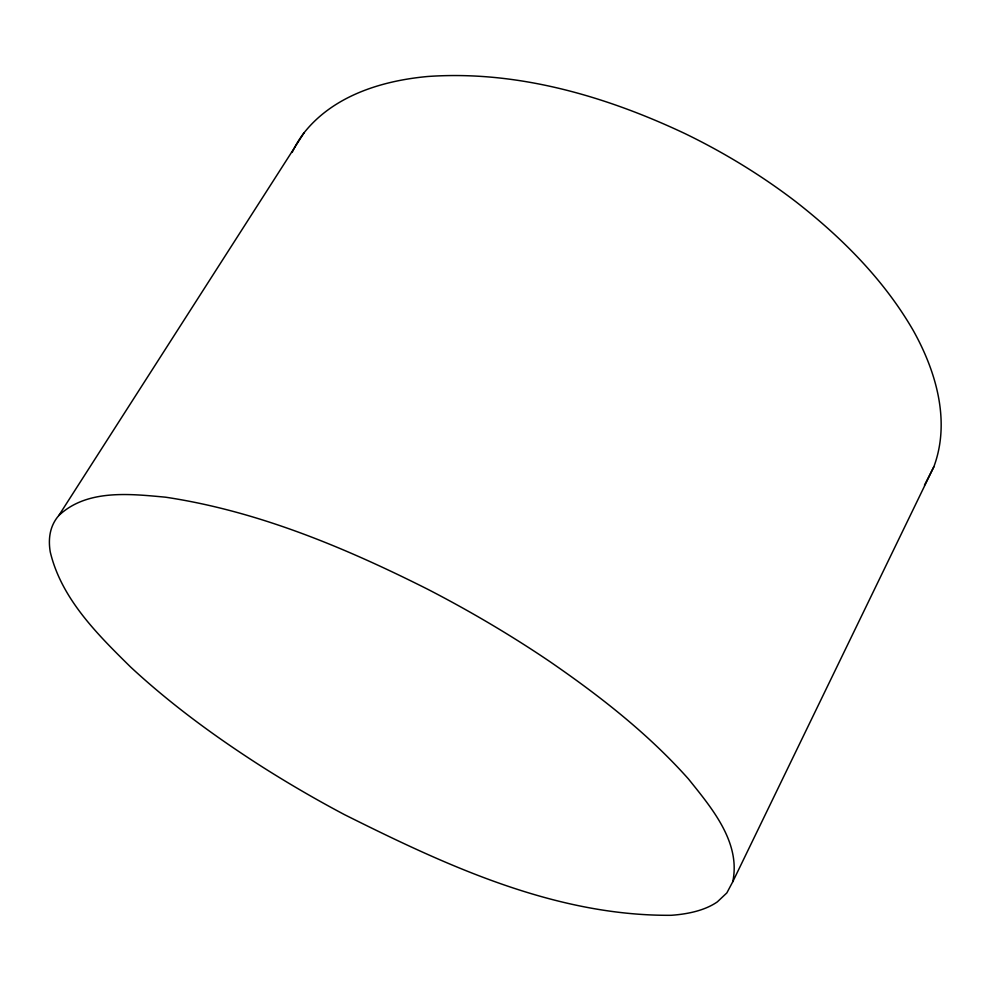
<?xml version="1.0" encoding="UTF-8"?>
<svg xmlns="http://www.w3.org/2000/svg" width="991" height="991" viewBox="0 0 991 991"><rect width="100%" height="100%" fill="white"/><g stroke="black" fill="none" stroke-linecap="round" stroke-linejoin="round"><path stroke-width="1.49" d="M732.745 881.792C741.095 842.276 711.439 807.702 688.485 779C648.027 733.563 599.728 695.93 549.77 661.542A327.451 86.849 29.2 0 0 427.294 589.038C344.583 547.478 257.598 511.009 165.497 497.185C130.007 493.927 87.047 488.91 58.816 515.518A600.843 148.861 27.9 0 0 50.268 552.012C61.417 598.799 97.366 634.228 130.502 666.918C170.601 704.143 214.936 736.536 260.955 766.043A284.169 65.406 29.4 0 0 344.397 814.59C446.086 865.403 555.133 916.167 671.13 915.3A612.042 154.385 30.7 0 0 717.348 901.86L726.837 892.928L732.745 881.792L933.77 466.959C950.827 421.373 936.037 371.241 913.231 330.461C883.984 279.834 842.04 237.84 796.244 202.015A303.432 139.681 29.1 0 0 684.905 133.562C605.043 95.892 516.769 70.188 427.728 76.493C382.055 80.68 333.657 95.52 304.101 132.744L58.816 515.518M924.492 485.144L933.77 466.959M292.184 152.403A558.367 240.813 26.8 0 1 304.101 132.744"/></g></svg>
